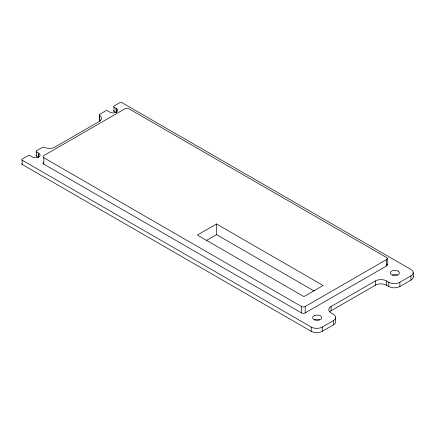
<?xml version="1.0" encoding="UTF-8"?>
<svg xmlns="http://www.w3.org/2000/svg" width="435" height="435" viewBox="0 0 435 435"><rect width="100%" height="100%" fill="white"/><g stroke="black" fill="none" stroke-linecap="round" stroke-linejoin="round"><path stroke-width="0.65" d="M100.681 120.495A7.835 4.524 0 0 0 100.034 119.891L99.294 119.114L99.392 114.557L105.689 110.843A1.305 0.756 0 0 1 107.537 110.843L110.349 112.431A4.573 2.637 0 0 0 116.286 112.17A4.573 2.637 0 0 0 116.738 108.745L113.986 107.124A1.305 0.756 0 0 1 113.986 106.053L119.995 102.584A1.305 0.756 0 0 1 121.8 102.557L410.955 269.455A7.835 4.524 0 0 1 410.955 275.855L410.955 280.124L399.874 286.518A7.835 4.524 0 0 1 388.787 286.518L386.481 285.186A7.835 4.524 0 0 0 375.394 285.186L331.062 310.78A7.835 4.524 0 0 0 329.621 311.928M99.294 119.114L99.392 118.826M216.538 223.971L197.327 235.063L303.907 296.599L323.118 285.507L216.538 223.971L216.538 234.634L314.336 291.102M206.641 240.348L216.538 234.634M43.821 157.742L301.509 306.517A2.61 1.506 0 0 0 305.201 306.517L386.481 259.592A2.61 1.506 0 0 0 386.481 257.46L128.793 108.685A2.61 1.506 0 0 0 125.101 108.685L43.821 155.61A2.61 1.506 0 0 0 43.821 157.742L43.821 164.142L301.509 312.917A2.61 1.506 0 0 0 305.201 312.917L386.481 265.992A2.61 1.506 0 0 0 386.894 264.17M21.848 163.598A1.305 0.756 0 0 0 22.131 164.419L311.204 331.312A7.835 4.524 0 0 0 322.286 331.312L333.373 324.912L333.373 320.649A7.835 4.524 0 0 0 333.373 314.249L331.062 312.917A7.835 4.524 0 0 1 331.062 306.517L375.394 280.923A7.835 4.524 0 0 1 386.481 280.923L388.787 282.255A7.835 4.524 0 0 0 399.874 282.255L410.955 275.855M99.294 114.845L100.034 115.623A7.835 4.524 0 0 1 99.24 121.485L54.902 147.079A7.835 4.524 0 0 1 44.756 147.541L44.256 147.329A1.305 0.756 0 0 0 42.451 147.356L36.437 150.825A1.305 0.756 0 0 0 36.437 151.891L39.193 153.511A4.573 2.637 0 0 1 38.742 156.943A4.573 2.637 0 0 1 32.804 157.204L29.993 155.616A1.305 0.756 0 0 0 28.144 155.616L22.131 159.085A1.305 0.756 0 0 0 22.131 160.151L311.204 327.044A7.835 4.524 0 0 0 322.286 327.044L333.373 320.649M314.32 319.937L315.092 319.643A4.573 2.637 0 0 1 319.529 319.703M113.698 110.566A1.305 0.756 0 0 0 113.986 111.387L116.118 112.611L116.118 108.348M36.437 151.891L36.437 156.16L38.574 157.383L38.574 153.12M413.25 272.658L413.25 276.921M399.874 282.255L399.874 286.518M388.787 282.255L388.787 286.518M387.242 258.526L387.242 264.926M386.481 259.592L386.481 265.992M386.481 280.923L386.481 285.186M375.394 280.923L375.394 285.186M335.668 317.447L335.668 321.715A7.835 4.524 0 0 1 333.373 324.912M331.062 306.517L331.062 310.78M322.286 327.044L322.286 331.312M311.204 327.044L311.204 331.312M305.201 306.517L305.201 312.917M301.509 306.517L301.509 312.917M116.275 108.445L116.275 112.714M113.986 107.124L113.986 111.387M99.392 114.557L99.392 121.534M38.726 153.218L38.726 157.481M22.131 160.151L22.131 164.419M413.152 276.214A7.835 4.524 0 0 1 410.955 280.124M43.821 164.142A2.61 1.506 0 0 1 43.408 162.32M36.437 156.16A1.305 0.756 0 0 1 36.437 155.094M392.278 274.985A4.573 2.637 0 0 1 397.498 275.061M315.092 315.375L314.32 315.669A4.573 2.637 0 0 0 313.814 319.486L314.505 319.839A4.573 2.637 0 0 0 320.443 319.578A4.573 2.637 0 0 0 320.894 316.153A4.573 2.637 0 0 0 315.092 315.375M398.183 271.152L397.498 270.793A4.573 2.637 0 0 0 390.293 272.457A4.573 2.637 0 0 0 396.051 275.458A4.573 2.637 0 0 0 398.183 271.152"/></g></svg>
